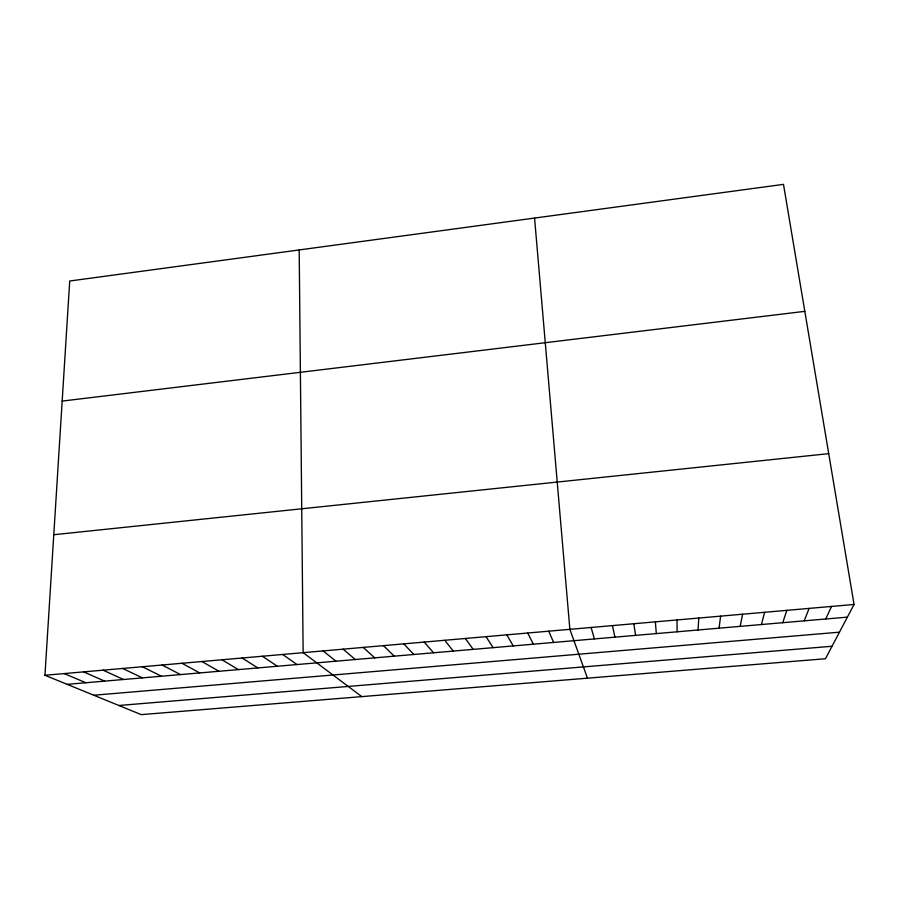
<?xml version="1.0" encoding="UTF-8"?>
<svg xmlns="http://www.w3.org/2000/svg" width="899" height="899" viewBox="0 0 899 899"><rect width="100%" height="100%" fill="white"/><g stroke="black" fill="none" stroke-linecap="round" stroke-linejoin="round"><path stroke-width="1.35" d="M698.051 629.997L698.759 618.051M44.95 675.261L69.717 281.016L783.49 184.362L854.05 604.465L825.462 658.731L141.233 714.638L44.95 675.261L854.05 604.465M719.076 628.187L720.616 616.141M740.203 626.367L742.574 614.219M761.431 624.535L764.644 612.286M782.759 622.704L786.827 610.342M804.2 620.849L809.122 608.398M825.731 618.995L831.53 606.432M62.177 401.089L804.819 311.346M53.783 534.725L828.721 453.658M67.178 684.353L847.375 617.13M93.766 695.23L839.452 632.177M118.859 705.49L832.036 646.257M64.245 673.576L85.843 682.746M83.641 671.879L104.599 681.127M103.115 670.171L123.444 679.498M122.691 668.463L142.379 677.868M142.357 666.732L161.393 676.228M162.123 665.013L180.497 674.587M181.98 663.271L199.69 672.935M201.927 661.529L218.974 671.272M221.974 659.765L238.347 669.598M242.123 658.012L257.799 667.923M262.362 656.236L277.353 666.238M282.702 654.461L296.996 664.552M361.814 696.613L303.143 652.663L299.187 249.944M323.078 650.921L335.979 661.192M343.115 649.168L355.319 659.529M363.23 647.415L374.737 657.854M383.457 645.639L394.245 656.169M403.775 643.864L413.843 654.483M424.182 642.077L433.543 652.786M444.702 640.279L453.321 651.078M465.311 638.481L473.189 649.37M486.022 636.672L493.158 647.651M506.834 634.84L513.217 645.92M527.735 633.02L533.377 644.19M548.75 631.177L553.615 642.437M587.463 678.172L569.865 629.334L534.568 218.064M591.092 627.468L594.396 638.931M612.41 625.603L614.938 637.155M633.84 623.737L635.571 635.379M655.371 621.85L656.292 633.593M677.014 619.95L677.127 631.806"/></g></svg>
